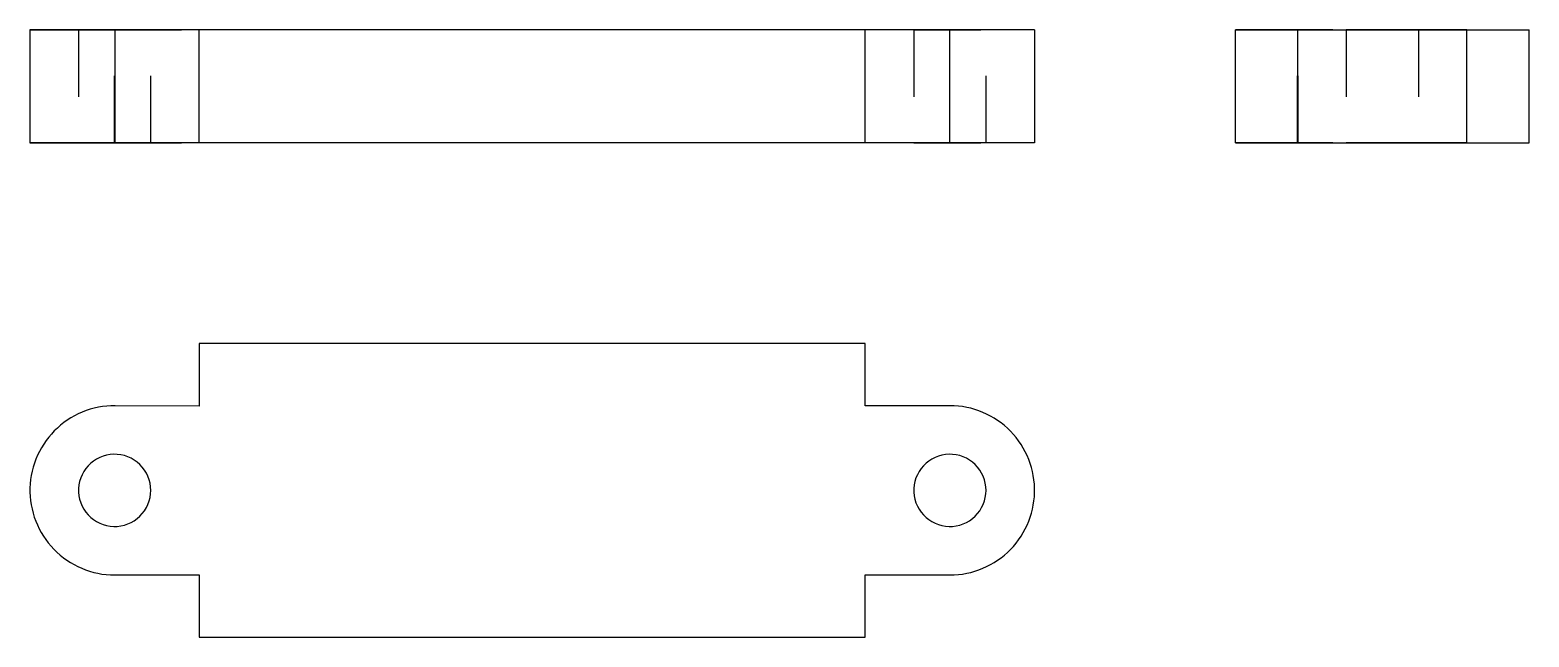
# Model space of a CAD drawing. Extents: x 0 to 2.24, y 0 to 0.91.
import ezdxf

# ---------------------------------------------------------------- set-up
doc = ezdxf.new("R2010")
doc.units = 0
doc.linetypes.add('HIDDEN', pattern=[0.075, 0.050025, -0.024975])
for name, color, linetype in [('FRONT', 7, 'CONTINUOUS'), ('FRONT_HID', 7, 'HIDDEN'), ('LEFT', 7, 'CONTINUOUS'), ('LEFT_HID', 7, 'HIDDEN'), ('TOP', 7, 'CONTINUOUS')]:
    doc.layers.add(name, color=color, linetype=linetype)

msp = doc.modelspace()

# ---------------------------------------------------------------- linework, layer by layer
at = {"layer": 'FRONT'}
for p, q in [((0.127234, 0.906742), (0, 0.906742)), ((0, 0.906742), (0, 0.738202)), ((0.252809, 0.906742), (0.127234, 0.906742)), ((0.127234, 0.738202), (0.127234, 0.906742)), ((1.247191, 0.906742), (0.252809, 0.906742)), ((0.252809, 0.738202), (0.252809, 0.906742)), ((1.373596, 0.906742), (1.247191, 0.906742)), ((1.247191, 0.738202), (1.247191, 0.906742)), ((1.5, 0.906742), (1.373596, 0.906742)), ((1.373596, 0.738202), (1.373596, 0.906742)), ((1.5, 0.906742), (1.5, 0.738202)), ((0.127234, 0.738202), (0, 0.738202)), ((0.252809, 0.738202), (0.127234, 0.738202)), ((1.247191, 0.738202), (0.252809, 0.738202)), ((1.373596, 0.738202), (1.247191, 0.738202)), ((1.5, 0.738202), (1.373596, 0.738202))]:
    msp.add_line(p, q, dxfattribs=at)
at = {"layer": 'FRONT_HID', "linetype": 'HIDDEN'}
for p, q in [((0, 0.906742), (0.126404, 0.906742)), ((0.180337, 0.906742), (0.072472, 0.906742)), ((0.072472, 0.906742), (0.180337, 0.906742)), ((0.072472, 0.906742), (0.072472, 0.738202)), ((0.126404, 0.906742), (0.252809, 0.906742)), ((0.126404, 0.738202), (0.126404, 0.906742)), ((0.180337, 0.738202), (0.180337, 0.906742)), ((1.427528, 0.906742), (1.319663, 0.906742)), ((1.319663, 0.906742), (1.427528, 0.906742)), ((1.319663, 0.906742), (1.319663, 0.738202)), ((1.427528, 0.738202), (1.427528, 0.906742)), ((0, 0.738202), (0.126404, 0.738202)), ((0.180337, 0.738202), (0.072472, 0.738202)), ((0.072472, 0.738202), (0.180337, 0.738202)), ((0.126404, 0.738202), (0.252809, 0.738202)), ((1.427528, 0.738202), (1.319663, 0.738202)), ((1.319663, 0.738202), (1.427528, 0.738202))]:
    msp.add_line(p, q, dxfattribs=at)
at = {"layer": 'LEFT'}
for p, q in [((1.8, 0.906742), (1.892697, 0.906742)), ((1.8, 0.738202), (1.8, 0.906742)), ((1.892699, 0.906742), (1.892697, 0.906742)), ((1.892697, 0.906742), (2.145506, 0.906742)), ((1.892697, 0.906742), (1.892697, 0.738202)), ((2.145506, 0.738202), (2.145506, 0.906742)), ((2.145506, 0.906742), (2.238202, 0.906742)), ((2.145506, 0.738202), (2.145506, 0.906742)), ((2.238202, 0.738202), (2.238202, 0.906742)), ((1.8, 0.738202), (1.892697, 0.738202)), ((1.892699, 0.738202), (1.892697, 0.738202)), ((1.892697, 0.738202), (2.145506, 0.738202)), ((2.145506, 0.738202), (2.238202, 0.738202))]:
    msp.add_line(p, q, dxfattribs=at)
at = {"layer": 'LEFT_HID', "linetype": 'HIDDEN'}
for p, q in [((1.892697, 0.906742), (1.8, 0.906742)), ((2.145506, 0.906742), (1.892697, 0.906742)), ((1.892697, 0.906742), (1.893523, 0.906742)), ((1.892697, 0.738202), (1.892697, 0.906742)), ((1.892697, 0.738202), (1.892697, 0.906742)), ((1.893523, 0.906742), (1.892699, 0.906742)), ((1.892699, 0.738202), (1.892699, 0.906742)), ((1.893523, 0.906742), (2.145506, 0.906742)), ((1.893523, 0.738202), (1.893523, 0.906742)), ((2.019101, 0.906742), (1.965169, 0.906742)), ((1.965169, 0.906742), (2.073034, 0.906742)), ((2.019101, 0.906742), (1.965169, 0.906742)), ((1.965169, 0.906742), (2.073034, 0.906742)), ((1.965169, 0.906742), (1.965169, 0.738202)), ((1.965169, 0.906742), (1.965169, 0.738202)), ((2.073034, 0.906742), (2.019101, 0.906742)), ((2.073034, 0.906742), (2.019101, 0.906742)), ((2.073034, 0.906742), (2.073034, 0.738202)), ((2.073034, 0.906742), (2.073034, 0.738202)), ((1.892697, 0.738202), (1.8, 0.738202)), ((2.145506, 0.738202), (1.892697, 0.738202)), ((1.892697, 0.738202), (1.893523, 0.738202)), ((1.893523, 0.738202), (1.892699, 0.738202)), ((1.893523, 0.738202), (2.145506, 0.738202)), ((2.019101, 0.738202), (1.965169, 0.738202)), ((1.965169, 0.738202), (2.073034, 0.738202)), ((2.019101, 0.738202), (1.965169, 0.738202)), ((1.965169, 0.738202), (2.073034, 0.738202)), ((2.073034, 0.738202), (2.019101, 0.738202)), ((2.073034, 0.738202), (2.019101, 0.738202))]:
    msp.add_line(p, q, dxfattribs=at)
at = {"layer": 'TOP'}
for p, q in [((1.247161, 0.438202), (0.252779, 0.438202)), ((0.252779, 0.438202), (0.252779, 0.344679)), ((1.247161, 0.345506), (1.247161, 0.438202)), ((0.077943, 0.335859), (0.072171, 0.333294)), ((0.083835, 0.338133), (0.077943, 0.335859)), ((0.089834, 0.340109), (0.083835, 0.338133)), ((0.095924, 0.341783), (0.089834, 0.340109)), ((0.10209, 0.343151), (0.095924, 0.341783)), ((0.108317, 0.344209), (0.10209, 0.343151)), ((0.114588, 0.344955), (0.108317, 0.344209)), ((0.120889, 0.345387), (0.114588, 0.344955)), ((0.127204, 0.345503), (0.120889, 0.345387)), ((0.252779, 0.344679), (0.127204, 0.345503)), ((1.373566, 0.345506), (1.247161, 0.345506)), ((1.379866, 0.345348), (1.373566, 0.345506)), ((1.386152, 0.344877), (1.379866, 0.345348)), ((1.392405, 0.344094), (1.386152, 0.344877)), ((1.398612, 0.342999), (1.392405, 0.344094)), ((1.404757, 0.341597), (1.398612, 0.342999)), ((1.410824, 0.33989), (1.404757, 0.341597)), ((1.416799, 0.337882), (1.410824, 0.33989)), ((1.422666, 0.33558), (1.416799, 0.337882)), ((0.045619, 0.316346), (0.040862, 0.312191)), ((0.050577, 0.320258), (0.045619, 0.316346)), ((0.055724, 0.323918), (0.050577, 0.320258)), ((0.061048, 0.327316), (0.055724, 0.323918)), ((0.066535, 0.330444), (0.061048, 0.327316)), ((0.072171, 0.333294), (0.066535, 0.330444)), ((1.428411, 0.332988), (1.422666, 0.33558)), ((1.434019, 0.330112), (1.428411, 0.332988)), ((1.439477, 0.326961), (1.434019, 0.330112)), ((1.444772, 0.323541), (1.439477, 0.326961)), ((1.449889, 0.319862), (1.444772, 0.323541)), ((1.454817, 0.315933), (1.449889, 0.319862)), ((1.459543, 0.311762), (1.454817, 0.315933)), ((0.024081, 0.293359), (0.0205, 0.288156)), ((0.027918, 0.298375), (0.024081, 0.293359)), ((0.032001, 0.303194), (0.027918, 0.298375)), ((0.036319, 0.307803), (0.032001, 0.303194)), ((0.040862, 0.312191), (0.036319, 0.307803)), ((1.464055, 0.307361), (1.459543, 0.311762)), ((1.468341, 0.302741), (1.464055, 0.307361)), ((1.472393, 0.297913), (1.468341, 0.302741)), ((1.476198, 0.292889), (1.472393, 0.297913)), ((1.479749, 0.287681), (1.476198, 0.292889)), ((0.011374, 0.271569), (0.008897, 0.26576)), ((0.014138, 0.277248), (0.011374, 0.271569)), ((0.017183, 0.282782), (0.014138, 0.277248)), ((0.0205, 0.288156), (0.017183, 0.282782)), ((0.109198, 0.270225), (0.104193, 0.268261)), ((0.114374, 0.271682), (0.109198, 0.270225)), ((0.119669, 0.272615), (0.114374, 0.271682)), ((0.12503, 0.273017), (0.119669, 0.272615)), ((0.130405, 0.272883), (0.12503, 0.273017)), ((0.13574, 0.272214), (0.130405, 0.272883)), ((0.140982, 0.271018), (0.13574, 0.272214)), ((0.146079, 0.269306), (0.140982, 0.271018)), ((0.150979, 0.267094), (0.146079, 0.269306)), ((1.356389, 0.270225), (1.351384, 0.268261)), ((1.361565, 0.271682), (1.356389, 0.270225)), ((1.36686, 0.272615), (1.361565, 0.271682)), ((1.372221, 0.273017), (1.36686, 0.272615)), ((1.377596, 0.272883), (1.372221, 0.273017)), ((1.382931, 0.272214), (1.377596, 0.272883)), ((1.388173, 0.271018), (1.382931, 0.272214)), ((1.39327, 0.269306), (1.388173, 0.271018)), ((1.39817, 0.267094), (1.39327, 0.269306)), ((1.483035, 0.282303), (1.479749, 0.287681)), ((1.48605, 0.276768), (1.483035, 0.282303)), ((1.488784, 0.27109), (1.48605, 0.276768)), ((1.491232, 0.265282), (1.488784, 0.27109)), ((0.003246, 0.247691), (0.001971, 0.241505)), ((0.004828, 0.253805), (0.003246, 0.247691)), ((0.006713, 0.259833), (0.004828, 0.253805)), ((0.008897, 0.26576), (0.006713, 0.259833)), ((0.080355, 0.247223), (0.077783, 0.242502)), ((0.083383, 0.251666), (0.080355, 0.247223)), ((0.086839, 0.255785), (0.083383, 0.251666)), ((0.090688, 0.259539), (0.086839, 0.255785)), ((0.094892, 0.262891), (0.090688, 0.259539)), ((0.099408, 0.265808), (0.094892, 0.262891)), ((0.104193, 0.268261), (0.099408, 0.265808)), ((0.155636, 0.264406), (0.150979, 0.267094)), ((0.160001, 0.261267), (0.155636, 0.264406)), ((0.164032, 0.25771), (0.160001, 0.261267)), ((0.167689, 0.253768), (0.164032, 0.25771)), ((0.170936, 0.249482), (0.167689, 0.253768)), ((0.173739, 0.244895), (0.170936, 0.249482)), ((1.327546, 0.247223), (1.324974, 0.242502)), ((1.330574, 0.251666), (1.327546, 0.247223)), ((1.33403, 0.255785), (1.330574, 0.251666)), ((1.337879, 0.259539), (1.33403, 0.255785)), ((1.342083, 0.262891), (1.337879, 0.259539)), ((1.346599, 0.265808), (1.342083, 0.262891)), ((1.351384, 0.268261), (1.346599, 0.265808)), ((1.402827, 0.264406), (1.39817, 0.267094)), ((1.407192, 0.261267), (1.402827, 0.264406)), ((1.411223, 0.25771), (1.407192, 0.261267)), ((1.41488, 0.253768), (1.411223, 0.25771)), ((1.418127, 0.249482), (1.41488, 0.253768)), ((1.42093, 0.244895), (1.418127, 0.249482)), ((1.493388, 0.259359), (1.491232, 0.265282)), ((1.495246, 0.253337), (1.493388, 0.259359)), ((1.496801, 0.247229), (1.495246, 0.253337)), ((1.49805, 0.241051), (1.496801, 0.247229)), ((0.000357, 0.228981), (0.000021, 0.222674)), ((0.001008, 0.235263), (0.000357, 0.228981)), ((0.001971, 0.241505), (0.001008, 0.235263)), ((0.073045, 0.227139), (0.072509, 0.221789)), ((0.07411, 0.232409), (0.073045, 0.227139)), ((0.075695, 0.237547), (0.07411, 0.232409)), ((0.077783, 0.242502), (0.075695, 0.237547)), ((0.176072, 0.24005), (0.173739, 0.244895)), ((0.177911, 0.234998), (0.176072, 0.24005)), ((0.179238, 0.229788), (0.177911, 0.234998)), ((0.180039, 0.224471), (0.179238, 0.229788)), ((0.180307, 0.219101), (0.180039, 0.224471)), ((1.320236, 0.227139), (1.3197, 0.221789)), ((1.321301, 0.232409), (1.320236, 0.227139)), ((1.322886, 0.237547), (1.321301, 0.232409)), ((1.324974, 0.242502), (1.322886, 0.237547)), ((1.423263, 0.24005), (1.42093, 0.244895)), ((1.425102, 0.234998), (1.423263, 0.24005)), ((1.426429, 0.229788), (1.425102, 0.234998)), ((1.42723, 0.224471), (1.426429, 0.229788)), ((1.427498, 0.219101), (1.42723, 0.224471)), ((1.498989, 0.234819), (1.49805, 0.241051)), ((1.499617, 0.228547), (1.498989, 0.234819)), ((1.499931, 0.222252), (1.499617, 0.228547)), ((0.000021, 0.222674), (0, 0.216358)), ((0, 0.216358), (0.000295, 0.210049)), ((0.000295, 0.210049), (0.000904, 0.203762)), ((0.000904, 0.203762), (0.001827, 0.197514)), ((0.072509, 0.221789), (0.072509, 0.216413)), ((0.072509, 0.216413), (0.073045, 0.211063)), ((0.073045, 0.211063), (0.07411, 0.205793)), ((0.07411, 0.205793), (0.075695, 0.200655)), ((0.176072, 0.198152), (0.177911, 0.203204)), ((0.177911, 0.203204), (0.179238, 0.208415)), ((0.179238, 0.208415), (0.180039, 0.213731)), ((0.180039, 0.213731), (0.180307, 0.219101)), ((1.3197, 0.221789), (1.3197, 0.216413)), ((1.3197, 0.216413), (1.320236, 0.211063)), ((1.320236, 0.211063), (1.321301, 0.205793)), ((1.321301, 0.205793), (1.322886, 0.200655)), ((1.423263, 0.198152), (1.425102, 0.203204)), ((1.425102, 0.203204), (1.426429, 0.208415)), ((1.426429, 0.208415), (1.42723, 0.213731)), ((1.42723, 0.213731), (1.427498, 0.219101)), ((1.49805, 0.197151), (1.498989, 0.203384)), ((1.498989, 0.203384), (1.499617, 0.209655)), ((1.499617, 0.209655), (1.499931, 0.21595)), ((1.499931, 0.21595), (1.499931, 0.222252)), ((0.001827, 0.197514), (0.003061, 0.19132)), ((0.003061, 0.19132), (0.004602, 0.185195)), ((0.004602, 0.185195), (0.006448, 0.179155)), ((0.006448, 0.179155), (0.008593, 0.173215)), ((0.075695, 0.200655), (0.077783, 0.195701)), ((0.077783, 0.195701), (0.080355, 0.190979)), ((0.080355, 0.190979), (0.083383, 0.186536)), ((0.083383, 0.186536), (0.086839, 0.182418)), ((0.086839, 0.182418), (0.090688, 0.178663)), ((0.160001, 0.176935), (0.164032, 0.180493)), ((0.164032, 0.180493), (0.167689, 0.184434)), ((0.167689, 0.184434), (0.170936, 0.18872)), ((0.170936, 0.18872), (0.173739, 0.193308)), ((0.173739, 0.193308), (0.176072, 0.198152)), ((1.322886, 0.200655), (1.324974, 0.195701)), ((1.324974, 0.195701), (1.327546, 0.190979)), ((1.327546, 0.190979), (1.330574, 0.186536)), ((1.330574, 0.186536), (1.33403, 0.182418)), ((1.33403, 0.182418), (1.337879, 0.178663)), ((1.407192, 0.176935), (1.411223, 0.180493)), ((1.411223, 0.180493), (1.41488, 0.184434)), ((1.41488, 0.184434), (1.418127, 0.18872)), ((1.418127, 0.18872), (1.42093, 0.193308)), ((1.42093, 0.193308), (1.423263, 0.198152)), ((1.493388, 0.178843), (1.495246, 0.184866)), ((1.495246, 0.184866), (1.496801, 0.190973)), ((1.496801, 0.190973), (1.49805, 0.197151)), ((0.008593, 0.173215), (0.011032, 0.167389)), ((0.011032, 0.167389), (0.013759, 0.161692)), ((0.013759, 0.161692), (0.016767, 0.156139)), ((0.090688, 0.178663), (0.094892, 0.175311)), ((0.094892, 0.175311), (0.099408, 0.172394)), ((0.099408, 0.172394), (0.104193, 0.169941)), ((0.104193, 0.169941), (0.109198, 0.167977)), ((0.109198, 0.167977), (0.114374, 0.166521)), ((0.114374, 0.166521), (0.119669, 0.165587)), ((0.119669, 0.165587), (0.12503, 0.165185)), ((0.12503, 0.165185), (0.130405, 0.165319)), ((0.130405, 0.165319), (0.13574, 0.165988)), ((0.13574, 0.165988), (0.140982, 0.167184)), ((0.140982, 0.167184), (0.146079, 0.168897)), ((0.146079, 0.168897), (0.150979, 0.171108)), ((0.150979, 0.171108), (0.155636, 0.173796)), ((0.155636, 0.173796), (0.160001, 0.176935)), ((1.337879, 0.178663), (1.342083, 0.175311)), ((1.342083, 0.175311), (1.346599, 0.172394)), ((1.346599, 0.172394), (1.351384, 0.169941)), ((1.351384, 0.169941), (1.356389, 0.167977)), ((1.356389, 0.167977), (1.361565, 0.166521)), ((1.361565, 0.166521), (1.36686, 0.165587)), ((1.36686, 0.165587), (1.372221, 0.165185)), ((1.372221, 0.165185), (1.377596, 0.165319)), ((1.377596, 0.165319), (1.382931, 0.165988)), ((1.382931, 0.165988), (1.388173, 0.167184)), ((1.388173, 0.167184), (1.39327, 0.168897)), ((1.39327, 0.168897), (1.39817, 0.171108)), ((1.39817, 0.171108), (1.402827, 0.173796)), ((1.402827, 0.173796), (1.407192, 0.176935)), ((1.483035, 0.155899), (1.48605, 0.161434)), ((1.48605, 0.161434), (1.488784, 0.167113)), ((1.488784, 0.167113), (1.491232, 0.17292)), ((1.491232, 0.17292), (1.493388, 0.178843)), ((0.016767, 0.156139), (0.020049, 0.150742)), ((0.020049, 0.150742), (0.023596, 0.145517)), ((0.023596, 0.145517), (0.0274, 0.140475)), ((0.0274, 0.140475), (0.031451, 0.135629)), ((0.031451, 0.135629), (0.035739, 0.130992)), ((1.464055, 0.130841), (1.468341, 0.135461)), ((1.468341, 0.135461), (1.472393, 0.140289)), ((1.472393, 0.140289), (1.476198, 0.145313)), ((1.476198, 0.145313), (1.479749, 0.150521)), ((1.479749, 0.150521), (1.483035, 0.155899)), ((0.035739, 0.130992), (0.040253, 0.126575)), ((0.040253, 0.126575), (0.044982, 0.122388)), ((0.044982, 0.122388), (0.049915, 0.118443)), ((0.049915, 0.118443), (0.055038, 0.11475)), ((0.055038, 0.11475), (0.060339, 0.111317)), ((1.439477, 0.111241), (1.444772, 0.114661)), ((1.444772, 0.114661), (1.449889, 0.11834)), ((1.449889, 0.11834), (1.454817, 0.12227)), ((1.454817, 0.12227), (1.459543, 0.12644)), ((1.459543, 0.12644), (1.464055, 0.130841)), ((0.060339, 0.111317), (0.065806, 0.108153)), ((0.065806, 0.108153), (0.071423, 0.105266)), ((0.071423, 0.105266), (0.077178, 0.102663)), ((0.077178, 0.102663), (0.083055, 0.100351)), ((0.083055, 0.100351), (0.089041, 0.098336)), ((0.089041, 0.098336), (0.09512, 0.096622)), ((0.09512, 0.096622), (0.101277, 0.095213)), ((0.101277, 0.095213), (0.107496, 0.094114)), ((0.107496, 0.094114), (0.113763, 0.093327)), ((0.113763, 0.093327), (0.120061, 0.092854)), ((0.120061, 0.092854), (0.126375, 0.092697)), ((0.126375, 0.092697), (0.252779, 0.092697)), ((0.252779, 0.092697), (0.252779, 0)), ((1.247161, 0), (1.247161, 0.092697)), ((1.247161, 0.092697), (1.373566, 0.092697)), ((1.373566, 0.092697), (1.379866, 0.092854)), ((1.379866, 0.092854), (1.386152, 0.093325)), ((1.386152, 0.093325), (1.392405, 0.094108)), ((1.392405, 0.094108), (1.398612, 0.095203)), ((1.398612, 0.095203), (1.404757, 0.096605)), ((1.404757, 0.096605), (1.410824, 0.098312)), ((1.410824, 0.098312), (1.416799, 0.10032)), ((1.416799, 0.10032), (1.422666, 0.102622)), ((1.422666, 0.102622), (1.428411, 0.105215)), ((1.428411, 0.105215), (1.434019, 0.10809)), ((1.434019, 0.10809), (1.439477, 0.111241)), ((0.252779, 0), (1.247161, 0))]:
    msp.add_line(p, q, dxfattribs=at)

doc.saveas('drawing.dxf')
